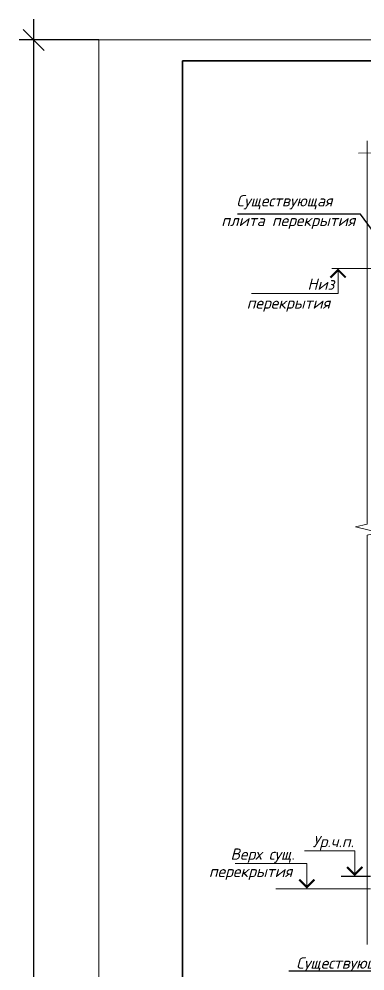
# Model space of a CAD drawing. Header units: millimetres. Extents: x 749182 to 2267578, y 70462 to 311449.
# Drawn here: x 2207550 to 2209202, y 196851 to 201397 of the extents above; entities that cross this region are included whole.
import ezdxf
from ezdxf.enums import TextEntityAlignment as Align

# ---------------------------------------------------------------- set-up
doc = ezdxf.new("R2010")
doc.units = ezdxf.units.MM
doc.linetypes.add('GOST2.303 4', pattern=[7, 5, -2, 0])
doc.layers.get('Defpoints').update_dxf_attribs({"color": 255})
for name, color, linetype, lineweight in [('1Стены', 252, 'Continuous', 25), ('Размер', 7, 'Continuous', 13), ('штриховка кирпич', 42, 'Continuous', 5)]:
    doc.layers.add(name, color=color, linetype=linetype, lineweight=lineweight)
doc.layers.add('Текст', color=7, linetype='Continuous')
doc.styles.add('GOST', font='', dxfattribs={"width": 0.8, "oblique": 10})
doc.styles.add('БДА100', font='romand.shx', dxfattribs={"width": 0.7})
doc.styles.add('М2', font='isocpeui.ttf')
doc.styles.get('GOST').set_extended_font_data('GOST type A')
doc.dimstyles.new('БДА1', dxfattribs={"dimtxt": 2, "dimasz": 1, "dimexe": 0.7, "dimexo": 0, "dimgap": 0.8, "dimtad": 1, "dimdec": 0, "dimrnd": 1, "dimzin": 0, "dimdsep": 46, "dimtxsty": 'БДА100', "dimblk": 'OBLIQUE', "dimcen": 2, "dimdle": 1, "dimadec": 0, "dimazin": 0, "dimtfac": 1, "dimtdec": 0, "dimtmove": 1, "dimatfit": 3, "dimldrblk": 'NONE', "dimfxl": 0, "dimtolj": 1, "dimtzin": 0, "dimlwd": -1, "dimlwe": -1, "dimarcsym": 0})

# ---------------------------------------------------------------- blocks, each defined once
blk = doc.blocks.new('_Oblique')
at = {"color": 0, "linetype": 'ByBlock', "lineweight": -2}
blk.add_line((-0.5, -0.5), (0.5, 0.5), dxfattribs=at)
blk = doc.blocks.new('*D715')
at = {"layer": 'Defpoints', "color": 0, "transparency": 16777216}
for p, q in [((-15.52, -5), (-15.52, 425)), ((0, 420), (-19.02, 420)), ((0, 0), (-19.02, 0))]:
    blk.add_line(p, q, dxfattribs=at)
for p in [(-15.52, 420), (0, 420), (0, 0)]:
    blk.add_point(p, dxfattribs=at)
at = {"layer": 'Defpoints', "color": 0, "transparency": 16777216, "xscale": 5, "yscale": 5, "zscale": 5}
for p, rotation in [((-15.52, 420), 90), ((-15.52, 0), 270)]:
    blk.add_blockref('_Oblique', p, dxfattribs=dict(at, rotation=rotation))
at = {"layer": 'Defpoints', "color": 0, "lineweight": 0, "transparency": 16777216, "insert": (-24.52, 148.5), "char_height": 10, "attachment_point": 5, "rotation": 90, "style": 'БДА100'}
blk.add_mtext('\\A1;420', dxfattribs=at)
blk = doc.blocks.new('_None')
blk = doc.blocks.new('*U713')
at = {"color": 44, "lineweight": 20, "ltscale": 10}
for p, q in [((594, 420), (0, 420)), ((0, 420), (0, 0))]:
    blk.add_line(p, q, dxfattribs=at)
at = {"color": 137, "lineweight": 35, "ltscale": 10}
for p, q in [((589, 415), (20, 415)), ((20, 415), (20, 5))]:
    blk.add_line(p, q, dxfattribs=at)
at = {"color": 44, "lineweight": 13, "style": 'GOST', "oblique": 10, "width": 0.8}
for tag in ['ФОРМАТВЕРТ', 'ФОРМАТГОРИЗ']:
    blk.add_attdef(tag, (542.98, 1.6), '', height=2, dxfattribs=at)
at = {"layer": 'Defpoints', "color": 251, "lineweight": 0}
dim = blk.add_linear_dim(base=(-15.52, 420), p1=(0, 0), p2=(0, 420), angle=90, dimstyle='БДА1', override={"dimscale": 5}, dxfattribs=at)
dim.commit()
dim.dimension.update_dxf_attribs({"geometry": '*D715', "text_midpoint": (-15.52, 148.5), "dimtype": 128})

msp = doc.modelspace()

# ---------------------------------------------------------------- linework, layer by layer
at = {"ltscale": 100}
for p, q in [((2209179.8618, 200465.9184), (2208592.9627, 200465.9184)), ((2209284.8921, 200322.5943), (2209179.8618, 200465.9184)), ((2208838.9011, 196851.4351), (2209466.4052, 196851.4351))]:
    msp.add_line(p, q, dxfattribs=at)
at = {"layer": '1Стены', "color": 0, "linetype": 'GOST2.303 4', "ltscale": 50}
msp.add_line((2209088.0079, 197304.3868), (2209227.6945, 197304.3868), dxfattribs=at)
at = {"layer": 'Размер', "linetype": 'Continuous', "ltscale": 20}
for p, q in [((2209368.2803, 200206.2949), (2209043.2671, 200206.2949)), ((2209073.2671, 200206.2949), (2209073.2671, 200086.2949)), ((2209073.2671, 200086.2949), (2208660.4914, 200086.2949)), ((2209152.9552, 197424.3868), (2208912.6827, 197424.3868)), ((2209152.9552, 197304.3868), (2209152.9552, 197424.3868)), ((2208923.6807, 197364.3868), (2208582.1582, 197364.3868)), ((2208923.6807, 197244.3868), (2208923.6807, 197364.3868)), ((2209227.6945, 197244.3868), (2208776.0424, 197244.3868))]:
    msp.add_line(p, q, dxfattribs=at)
at = {"layer": 'Размер', "color": 0, "linetype": 'Continuous', "ltscale": 20, "const_width": 10}
for points in [[(2209036.8027, 200162.7594), (2209073.2671, 200199.2238), (2209109.7316, 200162.7594)], [(2209189.4196, 197347.9223), (2209152.9552, 197311.4578), (2209116.4907, 197347.9223)], [(2208960.1452, 197287.9223), (2208923.6807, 197251.4578), (2208887.2162, 197287.9223)]]:
    msp.add_lwpolyline(points, dxfattribs=at)
at = {"layer": 'штриховка кирпич', "color": 0, "linetype": 'Continuous', "ltscale": 15}
msp.add_lwpolyline([(2209211.9602, 200815.1403), (2209211.9602, 198985.1669), (2209155.7102, 198972.0419), (2209267.1417, 198945.7919), (2209211.9602, 198932.6669), (2209211.9602, 196978.3278)], dxfattribs=at)
at = {"layer": 'штриховка кирпич', "linetype": 'Continuous', "ltscale": 20}
msp.add_lwpolyline([(2212466.2558, 200758.4666), (2210661.3326, 200758.1919), (2210643.7261, 200833.167), (2210608.9392, 200683.1174), (2210591.3327, 200758.0925), (2209170.3375, 200757.5017)], dxfattribs=at)

# ---------------------------------------------------------------- block references
at = {"xscale": 20, "yscale": 20, "zscale": 20}
msp.add_blockref('*U713', (2207930.1424, 192897.2381), dxfattribs=at)

# ---------------------------------------------------------------- texts
at = {"layer": 'Текст', "ltscale": 20, "style": 'М2'}
for s, p in [('Существующая', (2208587.8643, 200502.6042)), ('плита перекрытия', (2208515.4982, 200408.6042)), ('Низ', (2208926.7717, 200104.2949)), ('Ур.ч.п.', (2208951.4097, 197442.3868)), ('Верх сущ.', (2208559.4428, 197382.3868)), ('Существующая', (2208873.4335, 196862.4583))]:
    msp.add_text(s, height=54, dxfattribs=at).set_placement(p)
for p in [(2208636.9308, 200068.2949), (2208456.3424, 197353.9939)]:
    msp.add_text('перекрытия', height=54, dxfattribs=at).set_placement(p, align=Align.TOP_LEFT)

doc.saveas('drawing.dxf')
